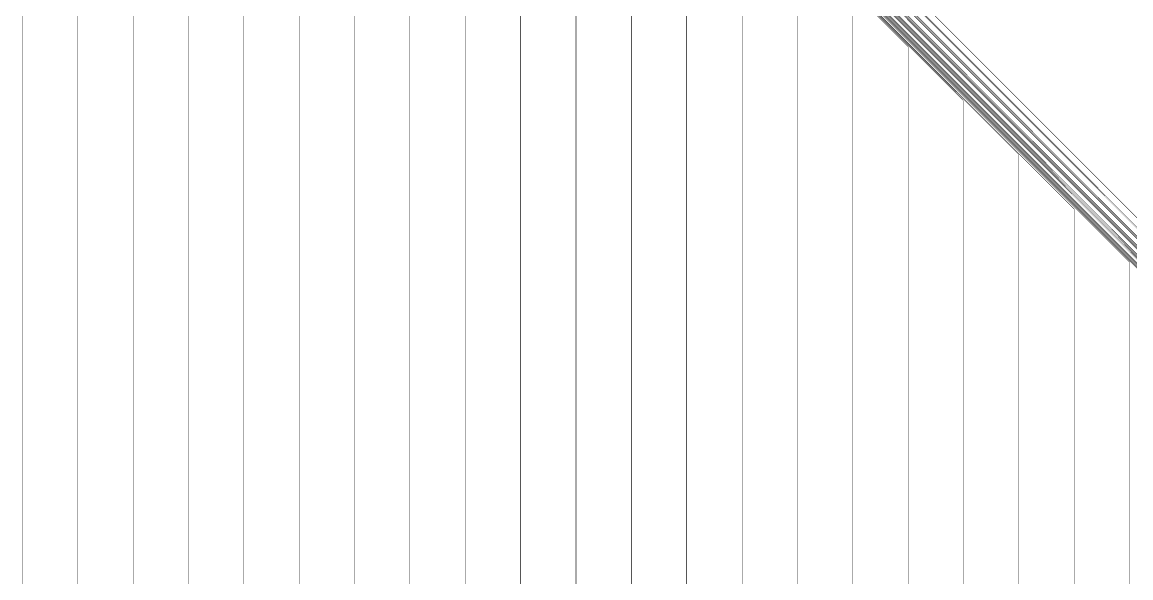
# Model space of a CAD drawing. Header units: inches. Extents: x 0 to 565, y 0 to 565.
# Drawn here: x 282.5 to 407.6, y 95.4 to 158.1 of the extents above; entities that cross this region are included whole.
import ezdxf

# ---------------------------------------------------------------- set-up
doc = ezdxf.new("R2010")
doc.units = ezdxf.units.IN

msp = doc.modelspace()

# ---------------------------------------------------------------- linework, layer by layer
at = {"const_width": 0.05}
for points in [[(282.94, 254.86), (382.5, 155.3)], [(283.04, 254.91), (388.75, 149.2)], [(283.14, 254.96), (395, 143.1)], [(283.24, 255), (401.25, 136.99)], [(283.77, 254.73), (407.5, 131)], [(283.87, 254.78), (413.75, 124.9)], [(283.97, 254.83), (420, 118.8)], [(284.07, 254.88), (426.25, 112.7)], [(284.17, 254.93), (432.5, 106.6)], [(284.27, 254.98), (438.75, 100.5)], [(284.89, 254.76), (445, 94.65)], [(284.99, 254.81), (451.25, 88.55)], [(285.09, 254.86), (457.5, 82.45)], [(285.19, 254.91), (463.75, 76.35)], [(285.29, 254.96), (470, 70.25)], [(285.96, 254.84), (476.25, 64.55)], [(286.06, 254.89), (482.5, 58.45)], [(286.16, 254.94), (488.75, 52.35)], [(286.26, 255), (495, 46.26)], [(287.08, 254.87), (501.25, 40.7)], [(287.18, 254.92), (507.5, 34.6)], [(287.28, 255), (513.75, 28.53)], [(288.21, 254.94), (520, 23.15)], [(288.31, 254.99), (526.25, 17.05)], [(289.33, 255), (532.5, 11.83)], [(282.5, 7.75), (282.5, 252.9)], [(288.75, 15.1), (288.75, 246.8)], [(295, 8.5), (295, 240.7)], [(301.25, 15.2), (301.25, 234.6)], [(307.5, 8.5), (307.5, 228.5)], [(313.75, 14.5), (313.75, 222.4)], [(320, 8.2), (320, 216.3)], [(326.25, 15.25), (326.25, 210.2)], [(332.5, 8.75), (332.5, 204.1)], [(338.75, 15.45), (338.75, 198)], [(345, 7.7), (345, 191.9)], [(351.25, 15.35), (351.25, 185.8)], [(357.5, 8.55), (357.5, 179.7)], [(363.75, 14.95), (363.75, 173.6)], [(370, 8.25), (370, 167.5)], [(376.25, 15.35), (376.25, 161.4)], [(382.5, 9.15), (382.5, 155.3)], [(388.75, 15.55), (388.75, 149.2)], [(395, 8.15), (395, 143.1)], [(401.25, 14.9), (401.25, 136.99)], [(407.5, 8.25), (407.5, 131)]]:
    msp.add_lwpolyline(points, dxfattribs=at)
at = {"const_width": 0.025}
for points in [[(382.49, 155.3, 1), (382.51, 155.3, 1)], [(382.49, 155.3, 1), (382.51, 155.3, 1)], [(388.74, 149.2, 1), (388.76, 149.2, 1)], [(388.74, 149.2, 1), (388.76, 149.2, 1)], [(394.99, 143.1, 1), (395.01, 143.1, 1)], [(394.99, 143.1, 1), (395.01, 143.1, 1)], [(401.24, 136.99, 1), (401.26, 136.99, 1)], [(401.24, 136.99, 1), (401.26, 136.99, 1)], [(407.49, 131, 1), (407.51, 131, 1)], [(407.49, 131, 1), (407.51, 131, 1)]]:
    msp.add_lwpolyline(points, format="xyb", close=True, dxfattribs=at)

doc.saveas('drawing.dxf')
